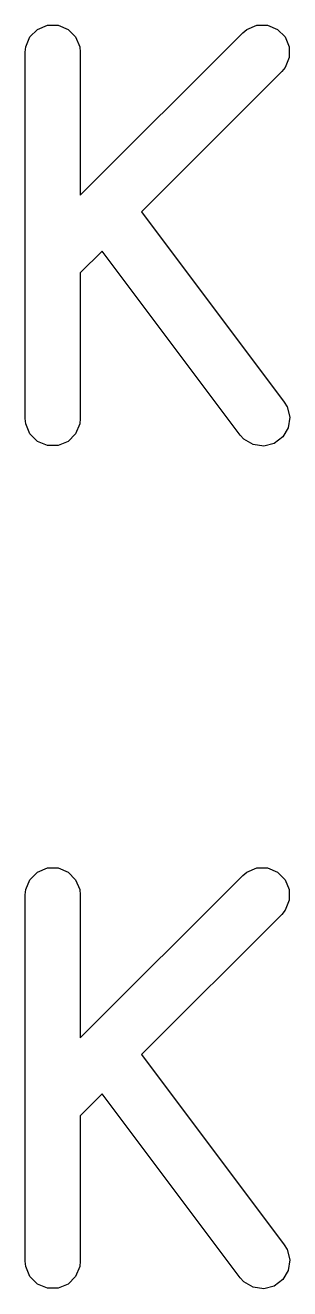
# Model space of a CAD drawing. Extents: x 1.56 to 6.49, y -4.6 to -1.37.
# Drawn here: x 5.7093 to 5.7377, y -2.1114 to -1.9756 of the extents above; entities that cross this region are included whole.
import ezdxf

# ---------------------------------------------------------------- set-up
doc = ezdxf.new("R2010")
doc.units = 0
doc.header["$MEASUREMENT"] = 0
doc.layers.add('BLACK', color=7, linetype='CONTINUOUS')

msp = doc.modelspace()

# ---------------------------------------------------------------- linework, layer by layer
at = {"layer": 'BLACK', "linetype": 'CONTINUOUS'}
for p, q in [((5.70977, -1.9769), (5.71058, -1.97608)), ((5.71058, -1.97608), (5.71165, -1.97564)), ((5.71165, -1.97564), (5.7128, -1.97564)), ((5.7128, -1.97564), (5.71386, -1.97608)), ((5.71386, -1.97608), (5.71468, -1.9769)), ((5.71518, -1.9939), (5.73263, -1.97645)), ((5.73263, -1.97645), (5.73308, -1.97608)), ((5.73308, -1.97608), (5.73414, -1.97564)), ((5.73414, -1.97564), (5.7353, -1.97564)), ((5.7353, -1.97564), (5.73636, -1.97608)), ((5.73636, -1.97608), (5.73718, -1.9769)), ((5.70927, -1.97854), (5.70933, -1.97796)), ((5.70933, -1.97796), (5.70977, -1.9769)), ((5.71468, -1.9769), (5.71512, -1.97796)), ((5.71512, -1.97796), (5.71518, -1.97854)), ((5.73718, -1.9769), (5.73762, -1.97796)), ((5.73762, -1.97796), (5.73762, -1.97911)), ((5.70927, -2.01791), (5.70927, -1.97854)), ((5.71518, -1.97854), (5.71518, -1.9939)), ((5.73762, -1.97911), (5.73718, -1.98018)), ((5.73681, -1.98062), (5.72175, -1.99569)), ((5.73718, -1.98018), (5.73681, -1.98062)), ((5.72175, -1.99569), (5.73708, -2.01613)), ((5.71753, -1.9999), (5.71518, -2.00226)), ((5.73236, -2.01968), (5.71753, -1.9999)), ((5.71518, -2.00226), (5.71518, -2.01791)), ((5.73708, -2.01613), (5.73738, -2.01663)), ((5.73738, -2.01663), (5.73767, -2.01775)), ((5.70933, -2.01848), (5.70927, -2.01791)), ((5.70977, -2.01955), (5.70933, -2.01848)), ((5.71512, -2.01848), (5.71468, -2.01955)), ((5.71518, -2.01791), (5.71512, -2.01848)), ((5.73767, -2.01775), (5.73751, -2.01889)), ((5.71058, -2.02036), (5.70977, -2.01955)), ((5.71468, -2.01955), (5.71386, -2.02036)), ((5.73275, -2.0201), (5.73236, -2.01968)), ((5.73374, -2.02069), (5.73275, -2.0201)), ((5.73692, -2.01988), (5.736, -2.02057)), ((5.73751, -2.01889), (5.73692, -2.01988)), ((5.71165, -2.0208), (5.71058, -2.02036)), ((5.7128, -2.0208), (5.71165, -2.0208)), ((5.71386, -2.02036), (5.7128, -2.0208)), ((5.73488, -2.02085), (5.73374, -2.02069)), ((5.736, -2.02057), (5.73488, -2.02085)), ((5.71058, -2.06663), (5.71165, -2.06619)), ((5.71165, -2.06619), (5.7128, -2.06619)), ((5.7128, -2.06619), (5.71386, -2.06663)), ((5.73308, -2.06663), (5.73414, -2.06619)), ((5.73414, -2.06619), (5.7353, -2.06619)), ((5.7353, -2.06619), (5.73636, -2.06663)), ((5.70933, -2.06851), (5.70977, -2.06745)), ((5.70977, -2.06745), (5.71058, -2.06663)), ((5.71386, -2.06663), (5.71468, -2.06745)), ((5.71468, -2.06745), (5.71512, -2.06851)), ((5.71518, -2.08446), (5.73263, -2.067)), ((5.73263, -2.067), (5.73308, -2.06663)), ((5.73636, -2.06663), (5.73718, -2.06745)), ((5.73718, -2.06745), (5.73762, -2.06851)), ((5.70927, -2.06909), (5.70933, -2.06851)), ((5.71512, -2.06851), (5.71518, -2.06909)), ((5.73762, -2.06851), (5.73762, -2.06966)), ((5.70927, -2.10846), (5.70927, -2.06909)), ((5.71518, -2.06909), (5.71518, -2.08446)), ((5.73762, -2.06966), (5.73718, -2.07073)), ((5.73681, -2.07118), (5.72175, -2.08624)), ((5.73718, -2.07073), (5.73681, -2.07118)), ((5.72175, -2.08624), (5.73708, -2.10669)), ((5.71753, -2.09046), (5.71518, -2.09281)), ((5.73236, -2.11023), (5.71753, -2.09046)), ((5.71518, -2.09281), (5.71518, -2.10846)), ((5.73708, -2.10669), (5.73738, -2.10718)), ((5.73738, -2.10718), (5.73767, -2.1083)), ((5.73767, -2.1083), (5.73751, -2.10944)), ((5.70933, -2.10903), (5.70927, -2.10846)), ((5.70977, -2.1101), (5.70933, -2.10903)), ((5.71512, -2.10903), (5.71468, -2.1101)), ((5.71518, -2.10846), (5.71512, -2.10903)), ((5.73751, -2.10944), (5.73692, -2.11043)), ((5.71058, -2.11091), (5.70977, -2.1101)), ((5.71165, -2.11135), (5.71058, -2.11091)), ((5.71386, -2.11091), (5.7128, -2.11135)), ((5.71468, -2.1101), (5.71386, -2.11091)), ((5.73275, -2.11066), (5.73236, -2.11023)), ((5.73374, -2.11124), (5.73275, -2.11066)), ((5.736, -2.11112), (5.73488, -2.11141)), ((5.73692, -2.11043), (5.736, -2.11112)), ((5.7128, -2.11135), (5.71165, -2.11135)), ((5.73488, -2.11141), (5.73374, -2.11124))]:
    msp.add_line(p, q, dxfattribs=at)

doc.saveas('drawing.dxf')
